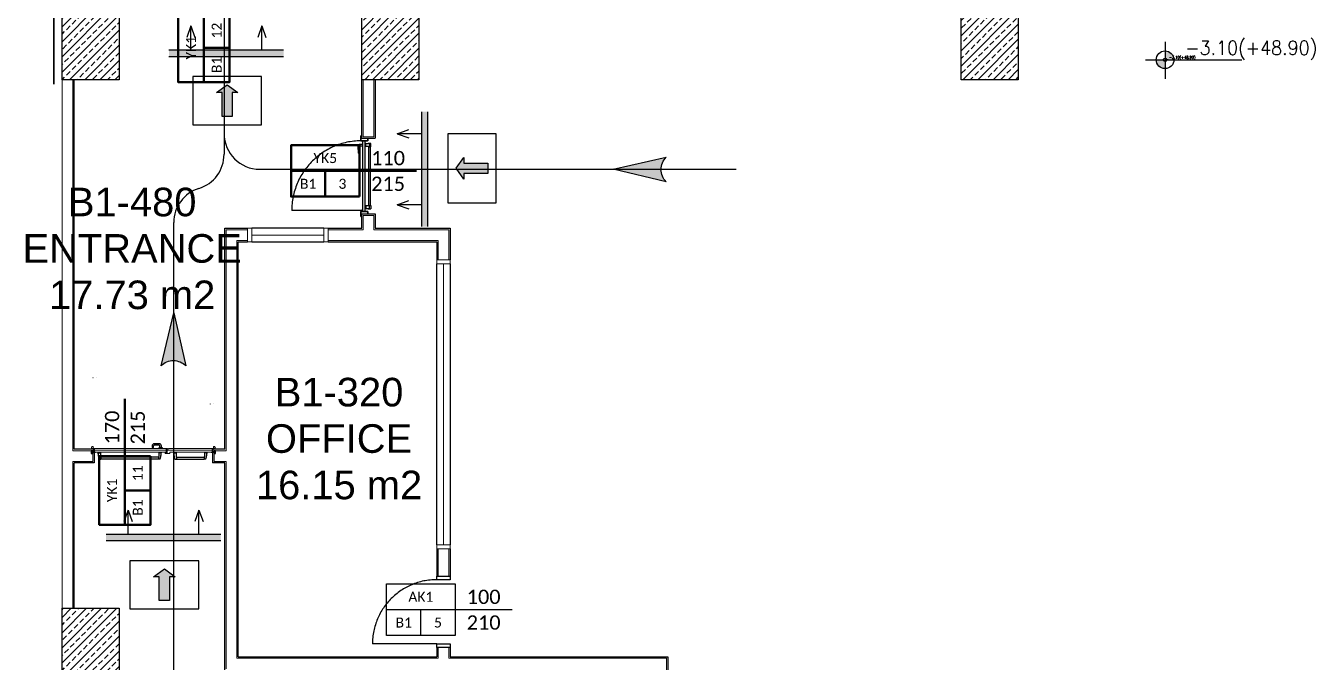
# Model space of a CAD drawing. Header units: metres. Extents: x -20317 to 2216, y -10281 to 3094.
# Drawn here: x -9789 to -7982, y -1661 to -770 of the extents above; entities that cross this region are included whole.
import ezdxf
from ezdxf.enums import TextEntityAlignment as Align

# ---------------------------------------------------------------- set-up
doc = ezdxf.new("R2010")
doc.units = ezdxf.units.M
doc.header["$MEASUREMENT"] = 0
for name, pattern in [('DOT', [6.35, 0, -6.35]), ('HIDDEN', [9.525, 6.35, -3.175]), ('HIDDEN2', [0.1875, 0.125, -0.0625])]:
    doc.linetypes.add(name, pattern=pattern)
doc.layers.get('0').update_dxf_attribs({"color": 30, "lineweight": 0})
for name, color, linetype in [('6', 242, 'Continuous'), ('AG-DOOR', 2, 'Continuous'), ('AG-DOOR-NOTATION-WOODDEN', 60, 'Continuous'), ('AG-DOOR-OPENING', 9, 'HIDDEN'), ('AG-ELEV-02', 152, 'Continuous'), ('AG-HATCH', 9, 'Continuous'), ('AG-PLASTER', 73, 'Continuous'), ('V-0_Hatch_Concrete', 252, 'Continuous'), ('V-0_Notation_Level_200', 2, 'Continuous'), ('V-0_Notation_Level_200 @ 1', 2, 'Continuous'), ('V-0_Notation_Level_200 @ 10', 2, 'Continuous'), ('V-0_Notation_Level_200 @ 50', 2, 'Continuous'), ('V-2_Column', 160, 'Continuous')]:
    doc.layers.add(name, color=color, linetype=linetype)
for name, color, linetype, lineweight in [('Ag-110', 3, 'Continuous', 30), ('AG-DOOR-NOTATION-FIRE', 1, 'Continuous', 40), ('AG-Door_Aluminum', 60, 'Continuous', 13), ('AG-Glazing', 12, 'Continuous', 15), ('AG-Insulation_Heat_Rockwool', 95, 'BATTING', 13), ('AG-Metal_Profile', 122, 'Continuous', 18), ('AG-Wall', 4, 'Continuous', 20), ('AI-040 @ 250', 2, 'Continuous', 20)]:
    doc.layers.add(name, color=color, linetype=linetype, lineweight=lineweight)
doc.styles.add('$0$ARIAL', font='arial.ttf', dxfattribs={"width": 0.9})
doc.styles.add('CALIBRI LIGHT', font='calibril.ttf')
doc.styles.add('KOT', font='simplex.shx', dxfattribs={"width": 0.9})
doc.linetypes.add('BATTING', pattern='A,0.00254,-2.54,[134,ltypeshp.shx,S=2.54,R=0,X=-2.54,Y=0],-5.08,[134,ltypeshp.shx,S=2.54,R=180,X=2.54,Y=0],-2.54', length=10.16254)
pattern_1 = [(45, (-19036.79, -4512.143), (-10.606602, 10.606602), []), (45, (-19026.183, -4512.143), (-10.606602, 10.606602), [7.5, -3.75])]

# ---------------------------------------------------------------- blocks, each defined once
blk = doc.blocks.new('*U16')
at = {"style": '$0$ARIAL'}
for tag, p in [('NO', (1.676, 0.8)), ('MAHAL', (1.676, -1.8)), ('ALAN', (1.676, -4.4))]:
    blk.add_attdef(tag, text='', height=1.6, dxfattribs=at).set_placement(p, align=Align.MIDDLE_CENTER)
blk = doc.blocks.new('$0$KAPIYON')
at = {"layer": '6'}
blk.add_hatch(color=2, dxfattribs=at).paths.add_polyline_path([(1584376.1, 117133.6), (1584364.2, 117133.6), (1584364.2, 117115.1), (1584364.2, 117105.6), (1584357.6, 117105.6), (1584370.2, 117096.6), (1584382.7, 117105.6), (1584376.1, 117105.6), (1584376.1, 117115.1)])
at = {"layer": '6', "color": 4}
blk.add_lwpolyline([(1584330, 117143.2), (1584410.3, 117143.2), (1584410.3, 117087), (1584330, 117087), (1584330, 117143.2)], dxfattribs=at)
at = {"layer": '6', "color": 2}
blk.add_lwpolyline([(1584376.1, 117133.6), (1584364.2, 117133.6), (1584364.2, 117115.1), (1584364.2, 117105.6), (1584357.6, 117105.6), (1584370.2, 117096.6), (1584382.7, 117105.6), (1584376.1, 117105.6), (1584376.1, 117115.1)], close=True, dxfattribs=at)
blk = doc.blocks.new('$0$A$C07630900')
at = {"layer": '6', "xscale": 0.5, "yscale": 0.5, "zscale": 0.5, "rotation": 270}
blk.add_blockref('$0$KAPIYON', (-58543.51, 792191.76), dxfattribs=at)
blk = doc.blocks.new('$0$A$C2DA34C5B')
at = {"xscale": 24, "yscale": 24, "zscale": 24}
blk.add_blockref('$0$A$C07630900', (315, -160), dxfattribs=at)
blk = doc.blocks.new('$0$I')
at = {"layer": '6', "linetype": 'Continuous'}
blk.add_hatch(color=4, dxfattribs=at).paths.add_polyline_path([(208591, 128493), (208591, 128667), (205379, 128667), (205379, 128493)])
at = {"layer": '6', "color": 4}
for p, q in [((208591, 128667), (205379, 128667)), ((205379, 128493), (208591, 128493))]:
    blk.add_line(p, q, dxfattribs=at)
at = {"layer": '6'}
for p, q in [((205991, 128493), (205991, 127812)), ((207979, 128493), (207979, 127812)), ((205991, 127812), (205877, 128131)), ((205991, 127812), (206104, 128131)), ((207979, 127812), (207866, 128131)), ((207979, 127812), (208093, 128131))]:
    blk.add_line(p, q, dxfattribs=at)
blk = doc.blocks.new('$0$A$C797D3CE4')
at = {"layer": '6', "xscale": -0.4999999999999911, "yscale": 0.4999999999999911, "zscale": 0.4999999999999911, "rotation": 180}
blk.add_blockref('$0$I', (-103492, 64334), dxfattribs=at)
at = {"layer": '6', "ltscale": 250, "rotation": 270}
blk.add_blockref('$0$A$C2DA34C5B', (-12, 33), dxfattribs=at)
blk = doc.blocks.new('$0$ok')
at = {"layer": '6'}
h = blk.add_hatch(color=256, dxfattribs=at)
edge = h.paths.add_edge_path()
edge.add_ellipse((1571515.97, 116941.68), major_axis=(-7.14, 7.19), ratio=1, start_angle=359.45276, end_angle=450.68953)
edge.add_line((1571508.87, 116934.46), (1571477.92, 116941.82))
edge.add_line((1571477.92, 116941.82), (1571508.9, 116948.94))
for p, q in [((1571477.92, 116941.82), (1571508.9, 116948.94)), ((1571508.87, 116934.46), (1571477.92, 116941.82))]:
    blk.add_line(p, q, dxfattribs=at)
at = {"layer": '6', "extrusion": (0, 0, -1)}
blk.add_ellipse((1571515.97, 116941.68), major_axis=(-7.14, 7.19), ratio=1, start_param=4.700354, end_param=6.292737, dxfattribs=at)
blk = doc.blocks.new('$0$A$C742A37F2')
at = {"layer": '6'}
for p, q in [((-0.679, -1.24), (-0.679, -4.667)), ((-0.179, -4.877), (6.496, -4.877)), ((-1.385, -12.126), (-1.385, -5.623))]:
    blk.add_line(p, q, dxfattribs=at)
for centre, start, end in [((-0.179, -4.377), 180, 270), ((-1.179, -4.667), 287.1111, 0), ((-0.885, -5.623), 107.1111, 180)]:
    blk.add_arc(centre, 0.5, start, end, dxfattribs=at)
at = {"layer": '6', "xscale": -0.000999999999985448, "yscale": 0.000999999999985448, "zscale": 0.000999999999985448}
for p in [(-0.648, -3.298), (-1.528, -10.076)]:
    blk.add_blockref('$0$A$C797D3CE4', p, dxfattribs=at)
at = {"layer": '6', "xscale": -0.000999999999985448, "yscale": 0.000999999999985448, "zscale": 0.000999999999985448, "rotation": 90}
blk.add_blockref('$0$A$C797D3CE4', (2.176, -4.875), dxfattribs=at)
at = {"layer": '6', "extrusion": (0, 0, -1), "xscale": -0.02399999999994179, "yscale": 0.02399999999994179, "zscale": -0.02399999999994179}
blk.add_blockref('$0$ok', (37710.697, -2811.481), dxfattribs=at)
at = {"layer": '6', "extrusion": (0, 0, -1), "xscale": -0.02399999999994179, "yscale": 0.02399999999994179, "zscale": -0.02399999999994179, "rotation": 90}
blk.add_blockref('$0$ok', (2807.989, 37708.585), dxfattribs=at)
blk = doc.blocks.new('$0$150714_ARSA$0$KOLON 80X120')
at = {"layer": 'V-0_Hatch_Concrete'}
h = blk.add_hatch(dxfattribs=at)
h.set_pattern_fill('ANSI33', color=256, scale=60)
h.set_pattern_definition(pattern_1)
h.paths.add_polyline_path([(0, 100), (80, 100), (80, 0), (0, 0)])
blk.add_lwpolyline([(0, 100), (80, 100), (80, 0), (0, 0), (0, 100)])
blk = doc.blocks.new('150714_ARSA$0$KOLON 80X120')
at = {"layer": 'V-0_Hatch_Concrete'}
h = blk.add_hatch(dxfattribs=at)
h.set_pattern_fill('ANSI33', color=256, scale=60)
h.set_pattern_definition(pattern_1)
h.paths.add_polyline_path([(0, 100), (80, 100), (80, 0), (0, 0)])
blk.add_lwpolyline([(0, 100), (80, 100), (80, 0), (0, 0), (0, 100)])
blk = doc.blocks.new('*U118')
blk.add_lwpolyline([(1000, -450), (2200, -450), (2200, 450), (1000, 450)], close=True)
for points in [[(2200, 0), (0, 0)], [(1600, -450), (1600, 0)]]:
    blk.add_lwpolyline(points)
at = {"style": 'CALIBRI LIGHT'}
for tag, height, p in [('GENİŞLİK', 250, (500, 225)), ('KAPIKODU', 175, (1600, 225)), ('YÜKSEKLİK', 250, (500, -225)), ('KATTAKI.SAYISI', 175, (1300, -225)), ('BULUNDUGU.KAT', 175, (1900, -225))]:
    blk.add_attdef(tag, text='', height=height, dxfattribs=at).set_placement(p, align=Align.MIDDLE_CENTER)
blk = doc.blocks.new('*U35')
h = blk.add_hatch(color=256)
h.paths.add_polyline_path([(0, 0), (248, 0, 0.414214), (0, 248)])
h.paths.add_polyline_path([(0, -248), (0, 0), (-248, 0, 0.414214)])
for p, q in [((0, 503), (0, -536)), ((-547, 0), (2149, 0))]:
    blk.add_line(p, q)
blk.add_circle((0, 0), 248)
at = {"style": 'KOT', "width": 0.9}
blk.add_attdef('BITMIS-KOT', text='', height=400, dxfattribs=at).set_placement((319, 15), align=Align.BOTTOM_LEFT)
blk.add_attdef('KABA-KOT', text='', height=400, dxfattribs=at).set_placement((314, -177), align=Align.TOP_LEFT)
blk = doc.blocks.new('*U242')
at = {"layer": 'V-0_Notation_Level_200 @ 1', "xscale": 0.001, "yscale": 0.001, "zscale": 0.001}
blk.add_blockref('*U35', (-8192.8, -818), dxfattribs=at).add_auto_attribs({'BITMIS-KOT': ' -3.10(+48.90)'})
at = {"layer": 'V-0_Notation_Level_200 @ 10', "xscale": 0.01, "yscale": 0.01, "zscale": 0.01}
blk.add_blockref('*U35', (-8192.8, -818), dxfattribs=at).add_auto_attribs({'BITMIS-KOT': ' -3.10(+48.90)'})
at = {"layer": 'V-0_Notation_Level_200 @ 50', "xscale": 0.05, "yscale": 0.05, "zscale": 0.05}
blk.add_blockref('*U35', (-8192.8, -818), dxfattribs=at).add_auto_attribs({'BITMIS-KOT': ' -3.10(+48.90)'})
blk = doc.blocks.new('conta')
at = {"layer": 'AG-Door_Aluminum', "ltscale": 10}
for p, q in [((-2649.9, 5345.5), (-2649.8, 5345.6)), ((-2649.9, 5344.5), (-2649.8, 5344.3)), ((-2649.8, 5344.3), (-2649.7, 5344.3)), ((-2649.7, 5345.4), (-2649.3, 5345.4)), ((-2649.2, 5345.4), (-2649.1, 5345.5)), ((-2649, 5344), (-2648.8, 5343.8)), ((-2648.9, 5344.1), (-2648.7, 5343.9)), ((-2648.8, 5345.1), (-2648.6, 5345.3)), ((-2648.8, 5344.9), (-2648.6, 5345.2)), ((-2648.7, 5343.8), (-2648.7, 5343.8)), ((-2648.6, 5345.3), (-2648.6, 5345.3))]:
    blk.add_line(p, q, dxfattribs=at)
for centre, radius, start, end in [((-2649.8, 5345.5), 0.05, 140.6345, 188.9372), ((-2653, 5345), 3.19, 350.4674, 8.9372), ((-2649.9, 5344.5), 0.02, 170.4674, 213.7451), ((-2649.7, 5345.6), 0.0696, 22.2428, 159.258), ((-2650.9, 5345), 1.24, 340.3382, 16.7772), ((-2649.7, 5344.6), 0.03, 160.3382, 273.2666), ((-2649.7, 5345.4), 0.03, 90, 196.7772), ((-2649.6, 5341.5), 3.01, 80.4362, 93.2666), ((-2649.3, 5345.5), 0.05, 270, 303.0062), ((-2649.2, 5344.1), 0.231, 353.9571, 81.9004), ((-2649.1, 5345.5), 0.03, 4.7972, 123.0062), ((-2649.1, 5344.5), 0.03, 260.4362, 338.7066), ((-2651.2, 5344.8), 2.33, 7.5897, 18.7951), ((-2649, 5345.6), 0.05, 18.7951, 42.1429), ((-2650.2, 5345), 1.27, 338.7066, 23.0418), ((-2648.9, 5344.1), 0.1, 173.9571, 217.2653), ((-2648.8, 5345.1), 0.05, 187.5897, 322.7347), ((-2658.2, 5345.2), 9.36, 353.6857, 357.8537), ((-2648.8, 5344.2), 0.1, 173.6857, 217.2653), ((-2648.8, 5344.8), 0.05, 142.7347, 180.2669), ((-2648.7, 5343.8), 0.05, 217.2653, 307.2653), ((-2648.7, 5343.8), 0.05, 307.2653, 37.2653), ((-2648.6, 5345.3), 0.05, 52.7347, 142.7347), ((-2648.6, 5345.3), 0.05, 322.7347, 52.7347)]:
    blk.add_arc(centre, radius, start, end, dxfattribs=at)
for points, knots in [([(-2649, 5345.6), (-2649, 5345.6), (-2649.1, 5345.7), (-2649.2, 5345.4), (-2649.3, 5345.7), (-2649.4, 5345.5), (-2649.5, 5345.7), (-2649.6, 5345.5), (-2649.7, 5345.6), (-2649.7, 5345.6)], [0.0086373, 0.0086373, 0.0086373, 0.0086373, 0.1097304, 0.3133405, 0.4430081, 0.5658764, 0.7165186, 0.8527974, 0.9648495, 0.9648495, 0.9648495, 0.9648495]), ([(-2649.7, 5344.3), (-2649.7, 5344.3), (-2649.7, 5344.5), (-2649.6, 5344.3), (-2649.3, 5344.4), (-2649.2, 5344.4), (-2649.2, 5344.4)], [0, 0, 0, 0, 0.1008757, 0.3841126, 0.5436166, 0.6906785, 0.6906785, 0.6906785, 0.6906785])]:
    blk.add_open_spline(points, degree=3, knots=knots, dxfattribs=at)
blk = doc.blocks.new('YANGIN KAC KAPI')
at = {"layer": 'AG-HATCH', "lineweight": 5, "ltscale": 2}
h = blk.add_hatch(color=256, dxfattribs=at)
h.dxf.hatch_style = 1
h.paths.add_polyline_path([(-1.643, -0.023), (-1.645, -0.023), (-1.645, -0.009), (-1.643, -0.009)])
h = blk.add_hatch(color=256, dxfattribs=at)
h.dxf.hatch_style = 1
h.paths.add_polyline_path([(0.023, -0.023), (0.025, -0.023), (0.025, -0.009), (0.023, -0.009)])
at = {"layer": 'AG-DOOR', "color": 4, "lineweight": -2, "ltscale": 10}
for p, q in [((-0.828, 0.047), (-0.828, 0.027)), ((-0.828, 0.027), (-0.808, 0.027)), ((-0.808, 0.027), (-0.808, 0.047)), ((-0.728, 0.077), (-0.798, 0.077)), ((-0.728, 0.057), (-0.798, 0.057)), ((-0.733, 0.019), (-0.733, 0.011)), ((-0.686, 0.021), (-0.731, 0.021)), ((-0.718, 0.021), (-0.718, 0.047)), ((-0.698, 0.021), (-0.698, 0.047)), ((-0.683, 0.011), (-0.683, 0.019))]:
    blk.add_line(p, q, dxfattribs=at)
at = {"layer": 'AG-DOOR', "color": 9, "linetype": 'HIDDEN', "ltscale": 100}
for p, q in [((-1.587, -0.046), (-1.587, -0.039)), ((-1.587, -0.046), (-1.587, -0.039)), ((-1.587, -0.046), (-1.587, -0.039)), ((-1.585, -0.049), (-1.555, -0.049)), ((-1.568, -0.139), (-1.547, -0.139)), ((-1.552, -0.039), (-1.552, -0.046)), ((-1.552, -0.046), (-1.552, -0.101)), ((-1.547, -0.104), (-1.55, -0.104)), ((-1.547, -0.104), (-1.547, -0.139)), ((-0.738, -0.111), (-1.547, -0.111)), ((-0.738, -0.139), (-1.547, -0.139)), ((-0.738, -0.104), (-0.738, -0.139)), ((-0.738, -0.104), (-0.735, -0.104)), ((-0.717, -0.139), (-0.738, -0.139)), ((-0.733, -0.046), (-0.733, -0.039)), ((-0.733, -0.046), (-0.733, -0.039)), ((-0.733, -0.046), (-0.733, -0.039)), ((-0.733, -0.046), (-0.733, -0.101)), ((-0.7, -0.049), (-0.731, -0.049)), ((-0.698, -0.039), (-0.698, -0.046)), ((-0.527, -0.039), (-0.527, -0.046)), ((-0.525, -0.049), (-0.495, -0.049)), ((-0.508, -0.139), (-0.487, -0.139)), ((-0.492, -0.046), (-0.492, -0.039)), ((-0.492, -0.046), (-0.492, -0.039)), ((-0.492, -0.046), (-0.492, -0.039)), ((-0.492, -0.046), (-0.492, -0.101)), ((-0.487, -0.104), (-0.49, -0.104)), ((-0.487, -0.104), (-0.487, -0.139)), ((-0.487, -0.111), (-0.098, -0.111)), ((-0.487, -0.139), (-0.098, -0.139)), ((-0.098, -0.104), (-0.098, -0.139)), ((-0.098, -0.104), (-0.095, -0.104)), ((-0.077, -0.139), (-0.098, -0.139)), ((-0.093, -0.039), (-0.093, -0.046)), ((-0.093, -0.046), (-0.093, -0.101)), ((-0.06, -0.049), (-0.09, -0.049)), ((-0.058, -0.046), (-0.058, -0.039)), ((-0.058, -0.046), (-0.058, -0.039)), ((-0.058, -0.046), (-0.058, -0.039))]:
    blk.add_line(p, q, dxfattribs=at)
at = {"layer": 'AG-DOOR', "color": 9, "ltscale": 10}
for p, q in [((-0.627, -0.001), (-0.63, -0.001)), ((-0.63, -0.02), (-0.627, -0.02)), ((-0.627, -0.016), (-0.627, -0.001)), ((-0.627, -0.004), (-0.617, -0.004)), ((-0.627, -0.006), (-0.617, -0.006)), ((-0.617, -0.01), (-0.627, -0.016)), ((-0.627, -0.02), (-0.627, -0.016))]:
    blk.add_line(p, q, dxfattribs=at)
at = {"layer": 'AG-DOOR', "color": 4, "lineweight": -2, "ltscale": 10}
for centre, radius, start, end in [((-0.798, 0.047), 0.03, 90, 180), ((-0.798, 0.047), 0.01, 90, 180), ((-0.731, 0.019), 0.0025, 90, 180), ((-0.728, 0.047), 0.03, 0, 90), ((-0.728, 0.047), 0.01, 0, 90), ((-0.686, 0.019), 0.0025, 0, 90)]:
    blk.add_arc(centre, radius, start, end, dxfattribs=at)
at = {"layer": 'AG-DOOR', "color": 9, "linetype": 'HIDDEN', "ltscale": 100}
for centre, radius, start, end in [((-1.212, -0.023), 0.376, 183.5277, 197.6198), ((-1.585, -0.046), 0.0025, 180, 270), ((-1.568, -0.136), 0.0025, 197.6198, 270), ((-1.555, -0.046), 0.0025, 270, 0), ((-1.55, -0.101), 0.0025, 180, 270), ((-0.735, -0.101), 0.0025, 270, 0), ((-0.731, -0.046), 0.0025, 180, 270), ((-0.731, -0.046), 0.0025, 180, 270), ((-0.731, -0.046), 0.0025, 180, 270), ((-0.717, -0.136), 0.0025, 270, 342.3802), ((-1.074, -0.023), 0.376, 342.3802, 356.4723), ((-0.7, -0.046), 0.0025, 270, 0), ((-0.151, -0.023), 0.376, 183.5277, 197.6198), ((-0.525, -0.046), 0.0025, 180, 270), ((-0.508, -0.136), 0.0025, 197.6198, 270), ((-0.495, -0.046), 0.0025, 270, 0), ((-0.495, -0.046), 0.0025, 270, 0), ((-0.495, -0.046), 0.0025, 270, 0), ((-0.49, -0.101), 0.0025, 180, 270), ((-0.095, -0.101), 0.0025, 270, 0), ((-0.09, -0.046), 0.0025, 180, 270), ((-0.077, -0.136), 0.0025, 270, 342.3802), ((-0.433, -0.023), 0.376, 342.3802, 356.4723), ((-0.06, -0.046), 0.0025, 270, 0)]:
    blk.add_arc(centre, radius, start, end, dxfattribs=at)
at = {"layer": 'AG-DOOR-OPENING', "color": 9, "linetype": 'DOT'}
for points in [[(-1.657, 0.011), (-1.657, 1.007, -0.414214), (-1.656, 1.008), (-1.608, 1.008, -0.414214), (-1.607, 1.007), (-1.607, 0.011)], [(0.037, 0.011), (0.037, 0.635, 0.414214), (0.036, 0.636), (-0.012, 0.636, 0.414214), (-0.013, 0.635), (-0.013, 0.011)]]:
    blk.add_lwpolyline(points, format="xyb", dxfattribs=at)
for centre, radius, start, end in [((-1.651, -0.034), 1.041, 2.4474, 90.355), ((0.027, -0.002), 0.638, 89.1449, 178.8679)]:
    blk.add_arc(centre, radius, start, end, dxfattribs=at)
at = {"layer": 'AG-Door_Aluminum', "color": 9, "ltscale": 10}
for p, q in [((-1.675, 0.025), (-1.679, 0.024)), ((-1.671, 0.014), (-1.67, 0.011)), ((-1.67, 0.011), (-1.668, 0.011)), ((-1.668, 0.011), (-1.669, 0.016)), ((-1.668, 0.01), (-1.668, 0.017)), ((-1.665, 0.01), (-1.665, 0.016)), ((-1.655, 0.019), (-1.66, 0.015)), ((-1.642, 0.008), (-1.657, 0.008)), ((-1.642, 0.005), (-1.643, 0.005)), ((-1.64, -0.009), (-1.64, 0.003)), ((0.02, -0.009), (0.02, 0.003)), ((0.022, 0.008), (0.037, 0.008)), ((0.022, 0.005), (0.023, 0.005)), ((0.035, 0.019), (0.04, 0.015)), ((0.045, 0.01), (0.045, 0.016)), ((0.048, 0.01), (0.048, 0.017)), ((0.048, 0.011), (0.049, 0.016)), ((0.05, 0.011), (0.048, 0.011)), ((0.051, 0.014), (0.05, 0.011)), ((0.055, 0.025), (0.059, 0.024)), ((-1.64, -0.017), (-1.64, -0.009)), ((-1.637, -0.017), (-1.64, -0.017)), ((0.017, -0.017), (0.02, -0.017)), ((0.02, -0.017), (0.02, -0.009))]:
    blk.add_line(p, q, dxfattribs=at)
at = {"layer": 'AG-Door_Aluminum', "ltscale": 0.3}
for p, q in [((-1.657, 0.009), (-1.657, 0.01)), ((-1.656, 0.011), (-0.611, 0.011)), ((-1.656, 0.01), (-0.611, 0.01)), ((-1.656, 0.01), (-1.656, 0.009)), ((-1.656, 0.009), (-1.637, 0.009)), ((-1.656, 0.008), (-1.639, 0.008)), ((-1.655, 0.009), (-1.655, 0.01)), ((-1.639, 0.009), (-1.639, 0.008)), ((-1.637, -0.009), (-1.637, 0.009)), ((-1.636, -0.009), (-1.636, 0.009)), ((-0.631, -0.009), (-0.631, 0.009)), ((-0.63, -0.009), (-0.63, 0.009)), ((-0.611, 0.009), (-0.63, 0.009)), ((-0.628, 0.009), (-0.628, 0.008)), ((-0.611, 0.008), (-0.628, 0.008)), ((-0.619, 0.006), (-0.619, -0.001)), ((-0.618, 0.007), (-0.598, 0.007)), ((-0.617, 0.006), (-0.598, 0.006)), ((-0.612, 0.009), (-0.612, 0.01)), ((-0.611, 0.01), (-0.611, 0.009)), ((-0.61, 0.009), (-0.61, 0.01)), ((-0.598, 0.007), (-0.595, 0.011)), ((-0.598, 0.006), (-0.594, 0.01)), ((0.036, 0.011), (-0.595, 0.011)), ((0.036, 0.01), (-0.594, 0.01)), ((0.016, -0.009), (0.016, 0.009)), ((0.017, -0.009), (0.017, 0.009)), ((0.036, 0.009), (0.017, 0.009)), ((0.019, 0.009), (0.019, 0.008)), ((0.036, 0.008), (0.019, 0.008)), ((0.035, 0.009), (0.035, 0.01)), ((0.036, 0.01), (0.036, 0.009)), ((0.037, 0.009), (0.037, 0.01)), ((-1.637, -0.038), (-1.637, -0.009)), ((-1.636, -0.038), (-1.636, -0.009)), ((-0.631, -0.038), (-1.636, -0.038)), ((-1.636, -0.039), (-0.631, -0.039)), ((-0.647, -0.058), (-0.647, -0.042)), ((-0.646, -0.041), (-0.634, -0.041)), ((-0.646, -0.057), (-0.646, -0.043)), ((-0.578, -0.059), (-0.646, -0.059)), ((-0.645, -0.042), (-0.634, -0.042)), ((-0.579, -0.058), (-0.645, -0.058)), ((-0.634, -0.043), (-0.635, -0.049)), ((-0.634, -0.05), (-0.619, -0.05)), ((-0.631, -0.038), (-0.631, -0.009)), ((-0.63, -0.038), (-0.63, -0.009)), ((-0.618, -0.049), (-0.618, -0.042)), ((-0.578, -0.039), (-0.578, -0.057)), ((-0.577, -0.038), (0.016, -0.038)), ((-0.577, -0.039), (-0.577, -0.058)), ((0.016, -0.039), (-0.577, -0.039)), ((0.016, -0.038), (0.016, -0.009)), ((0.017, -0.038), (0.017, -0.009))]:
    blk.add_line(p, q, dxfattribs=at)
at = {"layer": 'AG-Door_Aluminum', "color": 4, "ltscale": 0.3}
for p, q in [((-1.645, 0.004), (-1.645, -0.006)), ((0.025, 0.004), (0.025, -0.006)), ((-1.645, -0.038), (-1.657, -0.038)), ((-1.647, -0.009), (-1.647, -0.008)), ((-1.647, -0.023), (-1.647, -0.009)), ((-1.645, -0.025), (-1.645, -0.038)), ((0.025, -0.025), (0.025, -0.038)), ((0.025, -0.038), (0.037, -0.038)), ((0.027, -0.009), (0.027, -0.008)), ((0.027, -0.023), (0.027, -0.009))]:
    blk.add_line(p, q, dxfattribs=at)
for points in [[(-1.674, 0.007), (-1.674, 0), (-1.676, 0), (-1.676, 0.007, -0.414214), (-1.673, 0.01), (-1.662, 0.01, -0.414214), (-1.66, 0.008, 0.414214), (-1.659, 0.007), (-1.646, 0.007)], [(-1.646, 0.005), (-1.659, 0.005, -0.414214), (-1.662, 0.008, 0.414214), (-1.662, 0.008), (-1.673, 0.008, 0.414214), (-1.674, 0.007)], [(-1.643, 0.004), (-1.643, -0.006, -0.414214), (-1.645, -0.008, 0.414214), (-1.645, -0.009), (-1.645, -0.023, 0.414214), (-1.645, -0.023, -0.414214), (-1.643, -0.025), (-1.643, -0.038, -0.414214), (-1.645, -0.04), (-1.657, -0.04, 1), (-1.657, -0.043), (-1.622, -0.043)], [(0.023, 0.004), (0.023, -0.006, 0.414214), (0.025, -0.008, -0.414214), (0.025, -0.009), (0.025, -0.023, -0.414214), (0.025, -0.023, 0.414214), (0.023, -0.025), (0.023, -0.038, 0.414214), (0.025, -0.04), (0.037, -0.04, -1), (0.037, -0.043), (0.002, -0.043)], [(0.054, 0.007), (0.054, 0), (0.056, 0), (0.056, 0.007, 0.414214), (0.053, 0.01), (0.042, 0.01, 0.414214), (0.04, 0.008, -0.414214), (0.039, 0.007), (0.026, 0.007)], [(0.026, 0.005), (0.039, 0.005, 0.414214), (0.042, 0.008, -0.414214), (0.042, 0.008), (0.053, 0.008, -0.414214), (0.054, 0.007)], [(-1.631, -0.043), (-1.631, -0.041), (-1.622, -0.041, -1), (-1.622, -0.045), (-1.657, -0.045)], [(0.011, -0.043), (0.011, -0.041), (0.002, -0.041, 1), (0.002, -0.045), (0.037, -0.045)]]:
    blk.add_lwpolyline(points, format="xyb", dxfattribs=at)
at = {"layer": 'AG-Door_Aluminum', "ltscale": 0.3}
for points in [[(-0.618, 0.005), (-0.618, 0, 0.414214), (-0.617, -0.001), (-0.617, -0.001, -0.414214), (-0.616, -0.002), (-0.616, -0.04, -0.414214), (-0.617, -0.041), (-0.617, -0.041)], [(-0.618, -0.002), (-0.617, -0.002, -0.414214), (-0.617, -0.002), (-0.617, -0.04, -0.414214), (-0.617, -0.04), (-0.618, -0.04, 0.414214), (-0.619, -0.041), (-0.619, -0.049, -0.414214), (-0.619, -0.049), (-0.633, -0.049, -0.469603), (-0.634, -0.048), (-0.633, -0.042)]]:
    blk.add_lwpolyline(points, format="xyb", dxfattribs=at)
at = {"layer": 'AG-Door_Aluminum', "color": 9, "ltscale": 10}
for centre in [(-1.663, 0.029), (0.043, 0.029)]:
    blk.add_circle(centre, 0.0126, dxfattribs=at)
for centre, radius, start, end in [((-1.663, 0.029), 0.0163, 196.3458, 241.2012), ((-1.672, 0.016), 0.00297, 12.1292, 36.6827), ((-1.657, 0.012), 0.007, 144.8285, 196.6008), ((-1.657, 0.012), 0.004, 133.501, 269.7288), ((-1.642, 0.003), 0.005, 0, 89.9977), ((-1.642, 0.003), 0.002, 0, 90), ((0.022, 0.003), 0.005, 90.0023, 180), ((0.022, 0.003), 0.002, 90, 180), ((0.037, 0.012), 0.004, 270.2712, 46.499), ((0.037, 0.012), 0.007, 343.3992, 35.1715), ((0.052, 0.016), 0.00297, 143.3173, 167.8708), ((0.043, 0.029), 0.0163, 298.7988, 343.6542)]:
    blk.add_arc(centre, radius, start, end, dxfattribs=at)
at = {"layer": 'AG-Door_Aluminum', "ltscale": 0.3}
for centre, radius, start, end in [((-1.656, 0.01), 0.001, 90, 180), ((-1.656, 0.009), 0.001, 180, 270), ((-1.637, 0.009), 0.001, 0, 90), ((-0.63, 0.009), 0.001, 90, 180), ((-0.618, 0.006), 0.001, 90, 180), ((-0.617, 0.005), 0.0005, 90, 180), ((-0.611, 0.01), 0.001, 0, 90), ((-0.611, 0.009), 0.001, 270, 0), ((0.017, 0.009), 0.001, 90, 180), ((0.036, 0.01), 0.001, 0, 90), ((0.036, 0.009), 0.001, 270, 0), ((-1.636, -0.038), 0.001, 180, 270), ((-0.646, -0.042), 0.001, 90, 180), ((-0.646, -0.058), 0.001, 180, 270), ((-0.645, -0.043), 0.0005, 90, 180), ((-0.645, -0.057), 0.0005, 180, 270), ((-0.634, -0.049), 0.001, 168.932, 270), ((-0.634, -0.042), 0.001, 349.3803, 90), ((-0.634, -0.043), 0.0005, 348.932, 90), ((-0.631, -0.038), 0.001, 270, 0), ((-0.618, -0.001), 0.001, 180, 270), ((-0.619, -0.049), 0.001, 270, 0), ((-0.617, -0.042), 0.0005, 90, 180), ((-0.579, -0.057), 0.0005, 270, 0), ((-0.577, -0.039), 0.001, 90.0003, 180), ((-0.578, -0.058), 0.001, 270, 0), ((-0.577, -0.039), 0.0005, 90, 180), ((0.016, -0.038), 0.001, 270, 0)]:
    blk.add_arc(centre, radius, start, end, dxfattribs=at)
at = {"layer": 'AG-Door_Aluminum', "color": 4, "ltscale": 0.3}
for centre, radius, start, end in [((-1.646, 0.004), 0.0026, 0, 90), ((-1.646, 0.004), 0.0008, 0, 90), ((0.026, 0.004), 0.0026, 90, 180), ((0.026, 0.004), 0.0008, 90, 180), ((-1.657, -0.042), 0.0033, 90, 270), ((-1.645, -0.008), 0.002, 90, 180), ((-1.645, -0.023), 0.002, 180, 270), ((-1.645, -0.006), 0.0005, 270, 0), ((-1.645, -0.025), 0.0005, 0, 90), ((-1.645, -0.038), 0.0005, 270, 0), ((0.025, -0.008), 0.002, 0, 90), ((0.025, -0.006), 0.0005, 180, 270), ((0.025, -0.023), 0.002, 270, 0), ((0.025, -0.025), 0.0005, 90, 180), ((0.025, -0.038), 0.0005, 180, 270), ((0.037, -0.042), 0.0033, 270, 90)]:
    blk.add_arc(centre, radius, start, end, dxfattribs=at)
at = {"layer": 'AG-HATCH', "color": 9, "linetype": 'Continuous'}
for p, q in [((-1.657, -0.043), (-1.657, -0.042)), ((-1.651, -0.042), (-1.65, -0.04)), ((-1.651, -0.043), (-1.638, -0.043)), ((-1.65, -0.041), (-1.65, -0.041)), ((-1.65, -0.042), (-1.648, -0.042)), ((-1.648, -0.041), (-1.647, -0.04)), ((-1.647, -0.041), (-1.647, -0.041)), ((-1.647, -0.042), (-1.645, -0.042)), ((-1.643, -0.04), (-1.643, -0.035)), ((-1.642, -0.035), (-1.641, -0.04)), ((0.031, -0.043), (0.018, -0.043)), ((0.022, -0.035), (0.021, -0.04)), ((0.023, -0.04), (0.023, -0.035)), ((0.027, -0.042), (0.025, -0.042)), ((0.028, -0.041), (0.027, -0.04)), ((0.027, -0.041), (0.027, -0.041)), ((0.03, -0.042), (0.028, -0.042)), ((0.031, -0.042), (0.03, -0.04)), ((0.03, -0.041), (0.03, -0.041)), ((0.032, -0.043), (0.032, -0.042))]:
    blk.add_line(p, q, dxfattribs=at)
at = {"layer": 'AG-HATCH', "ltscale": 2.5}
for points in [[(-1.68, -0.06), (-1.66, -0.06), (-1.66, -0.02), (-1.68, -0.02), (-1.68, -0.06)], [(0.04, -0.06), (0.06, -0.06), (0.06, -0.02), (0.04, -0.02), (0.04, -0.06)]]:
    blk.add_lwpolyline(points, dxfattribs=at)
at = {"layer": 'AG-HATCH', "lineweight": 5, "ltscale": 2}
for points in [[(-1.645, -0.023), (-1.643, -0.023), (-1.643, -0.009), (-1.645, -0.009), (-1.645, -0.023)], [(0.025, -0.023), (0.023, -0.023), (0.023, -0.009), (0.025, -0.009), (0.025, -0.023)]]:
    blk.add_lwpolyline(points, dxfattribs=at)
at = {"layer": 'AG-HATCH', "color": 9, "linetype": 'Continuous'}
for centre, radius, start, end in [((-1.646, -0.175), 0.134, 92.2975, 94.4863), ((-1.651, -0.018), 0.0251, 258.2003, 270.9174), ((-1.65, -0.041), 0.000316, 324.9586, 145.0152), ((-1.65, -0.041), 0.000211, 145.0123, 270), ((-1.648, -0.041), 0.00105, 270.0106, 324.9923), ((-1.647, -0.041), 0.000316, 331.169, 157.4401), ((-1.647, -0.041), 0.000211, 151.2102, 270), ((-1.645, -0.04), 0.00211, 270, 0), ((-1.642, -0.035), 0.000526, 15.5884, 180), ((-1.639, -0.04), 0.00147, 195.5887, 270), ((-1.639, -0.017), 0.0245, 268.7806, 294.546), ((-1.642, -0.011), 0.0327, 278.2922, 296.0474), ((-1.628, -0.04), 0.000526, 285.3148, 104.5082), ((0.019, -0.017), 0.0245, 245.454, 271.2194), ((0.008, -0.04), 0.000526, 75.4918, 254.6852), ((0.022, -0.011), 0.0327, 243.9526, 261.7078), ((0.019, -0.04), 0.00147, 270, 344.4113), ((0.022, -0.035), 0.000526, 0, 164.4116), ((0.025, -0.04), 0.00211, 180, 270), ((0.027, -0.041), 0.000316, 22.5599, 208.831), ((0.027, -0.041), 0.000211, 270, 28.7898), ((0.028, -0.041), 0.00105, 215.0077, 269.9894), ((0.03, -0.041), 0.000316, 34.9848, 215.0414), ((0.03, -0.041), 0.000211, 270, 34.9877), ((0.031, -0.042), 0.000526, 0, 35.0077), ((0.031, -0.043), 0.000526, 270, 0)]:
    blk.add_arc(centre, radius, start, end, dxfattribs=at)
at = {"layer": 'AG-Insulation_Heat_Rockwool', "ltscale": 0.45}
for p, q in [((-0.631, -0.014), (-1.636, -0.014)), ((-0.616, -0.014), (0.016, -0.014))]:
    blk.add_line(p, q, dxfattribs=at)
at = {"layer": 'AG-DOOR', "xscale": -0.01, "yscale": 0.01, "zscale": 0.01, "rotation": 270}
blk.add_blockref('conta', (-54.078, 26.45), dxfattribs=at)
blk = doc.blocks.new('KAPI-100')
at = {"layer": 'AG-DOOR', "ltscale": 0.3}
for points in [[(2, 0), (2, -5), (-17, -5), (-17, 0)], [(2, -95), (2, -100), (-17, -100), (-17, -95)]]:
    blk.add_lwpolyline(points, close=True, dxfattribs=at)
at = {"layer": 'AG-DOOR-OPENING', "ltscale": 150}
blk.add_lwpolyline([(2, -5), (92, -5)], dxfattribs=at)
blk.add_arc((2, -5), 90, 270, 360, dxfattribs=at)
blk = doc.blocks.new('YK5')
at = {"linetype": 'HIDDEN2'}
for p, q in [((3.6, 8.7), (6.1, 8.7)), ((4.8, 7.4), (4.8, 9.9))]:
    blk.add_line(p, q, dxfattribs=at)
at = {"color": 122}
for p, q in [((7.5, 2.4), (7.5, 3.4)), ((11.5, 2.4), (11.5, 3.4)), ((94.5, 2.4), (94.5, 3.4)), ((98.5, 2.4), (98.5, 3.4)), ((7.5, -0.7), (7, -0.7)), ((7, -0.7), (7, -3.9)), ((11.7, -4.2), (7.3, -4.2)), ((12, -0.7), (11.5, -0.7)), ((12, -0.7), (12, -3.9)), ((94, -1.1), (12, -1.1)), ((94, -3.6), (12, -3.6)), ((94, -0.7), (94.5, -0.7)), ((94, -0.7), (94, -3.9)), ((94.3, -4.2), (98.7, -4.2)), ((98.5, -0.7), (99, -0.7)), ((99, -0.7), (99, -3.9))]:
    blk.add_line(p, q, dxfattribs=at)
for points in [[(3.5, 0.1), (3.5, 9.7, 0.414214), (3.3, 9.8), (-3.3, 9.8, 0.414214), (-3.5, 9.7), (-3.5, 8.3), (-3.4, 8.3), (-3.4, 9.7, -0.414214), (-3.3, 9.7), (3.3, 9.7, -0.414214), (3.4, 9.7), (3.4, 0.1), (3.4, 0.1, -0.414214), (3.2, 0), (0, 0), (0, 0), (0, -0.2), (3.2, -0.2, 0.414214), (3.5, 0.1)], [(102.5, 0.1), (102.5, 9.7, -0.414214), (102.7, 9.8), (109.3, 9.8, -0.414214), (109.5, 9.7), (109.5, 8.3), (109.4, 8.3), (109.4, 9.7, 0.414214), (109.3, 9.7), (102.7, 9.7, 0.414214), (102.6, 9.7), (102.6, 0.1), (102.6, 0.1, 0.414214), (102.8, 0), (106, 0), (106, 0), (106, -0.2), (102.8, -0.2, -0.414214), (102.5, 0.1)]]:
    blk.add_lwpolyline(points, format="xyb", dxfattribs=at)
blk.add_lwpolyline([(3.5, 3.4), (102.5, 3.4), (102.5, 7.4), (3.5, 7.4)], close=True)
for points in [[(11.5, 2.4), (7.5, 2.4), (7.5, -2.6), (11.5, -2.6)], [(94.5, 2.4), (98.5, 2.4), (98.5, -2.6), (94.5, -2.6)]]:
    blk.add_lwpolyline(points, close=True, dxfattribs=at)
at = {"color": 253}
blk.add_lwpolyline([(97.3, 7.8), (97.3, 10.7, 0.414214), (94.3, 13.7), (85.8, 13.2, 0.502224), (85.3, 12.6), (85.6, 11.7), (85.6, 11.7), (94.3, 11.2, -0.414214), (95.3, 10.2), (95.3, 7.8)], format="xyb", dxfattribs=at)
at = {"linetype": 'HIDDEN2'}
for radius in [0.75, 0.5]:
    blk.add_circle((4.8, 8.7), radius, dxfattribs=at)
at = {"color": 122}
for centre, start, end in [((7.3, -3.9), 180, 270), ((11.7, -3.9), 270, 0), ((94.3, -3.9), 180, 270), ((98.7, -3.9), 270, 0)]:
    blk.add_arc(centre, 0.3, start, end, dxfattribs=at)
at = {"layer": 'AG-DOOR-OPENING', "color": 9, "linetype": 'HIDDEN', "ltscale": 200}
blk.add_line((4.8, 8.7), (4.8, 106.3), dxfattribs=at)
blk.add_arc((4.8, 8.7), 97.7, 359.2209, 90, dxfattribs=at)

msp = doc.modelspace()

# ---------------------------------------------------------------- linework, layer by layer
at = {"layer": 'Ag-110', "ltscale": 1000, "transparency": 33554687}
msp.add_lwpolyline([(-9749.9, -851.9), (-9749.9, -734.4), (-9596.8, -734.4), (-9596.8, -745.9)], dxfattribs=at)
at = {"layer": 'AG-ELEV-02'}
for p, q in [((-9371.4, -1053.9), (-9472.4, -1053.9)), ((-9472.4, -1072.9), (-9371.4, -1072.9)), ((-9213.4, -1496.9), (-9213.4, -1103.9)), ((-9194.4, -1103.9), (-9194.4, -1496.9))]:
    msp.add_line(p, q, dxfattribs=at)
at = {"layer": 'AG-Glazing', "ltscale": 0.3}
msp.add_line((-9203.9, -1496.9), (-9203.9, -1103.9), dxfattribs=at)
msp.add_lwpolyline([(-9371.4, -1063.4), (-9472.4, -1063.4)], dxfattribs=at)
at = {"layer": 'AG-Metal_Profile', "ltscale": 0.3}
for points in [[(-9472.4, -1072.9), (-9472.4, -1053.9), (-9478.4, -1053.9), (-9478.4, -1072.9)], [(-9365.4, -1072.9), (-9365.4, -1053.9), (-9371.4, -1053.9), (-9371.4, -1072.9)], [(-9194.4, -1103.9), (-9213.4, -1103.9), (-9213.4, -1097.9), (-9194.4, -1097.9)], [(-9194.4, -1502.9), (-9213.4, -1502.9), (-9213.4, -1496.9), (-9194.4, -1496.9)]]:
    msp.add_lwpolyline(points, close=True, dxfattribs=at)
at = {"layer": 'AG-PLASTER'}
for p, q in [((-9721.4, -1363.4), (-9721.4, -845.9)), ((-9318.4, -927.9), (-9318.4, -845.9)), ((-9299.4, -845.9), (-9299.4, -927.9)), ((-9318.4, -927.9), (-9299.4, -927.9)), ((-9318.4, -1053.9), (-9318.4, -1033.9)), ((-9318.4, -1033.9), (-9299.4, -1033.9)), ((-9299.4, -1033.9), (-9299.4, -1053.9)), ((-9510.4, -1053.9), (-9478.4, -1053.9)), ((-9510.4, -1363.4), (-9510.4, -1053.9)), ((-9365.4, -1053.9), (-9318.4, -1053.9)), ((-9299.4, -1053.9), (-9194.4, -1053.9)), ((-9194.4, -1053.9), (-9194.4, -1097.9)), ((-9491.4, -1653.9), (-9491.4, -1072.9)), ((-9491.4, -1072.9), (-9478.4, -1072.9)), ((-9365.4, -1072.9), (-9213.4, -1072.9)), ((-9213.4, -1072.9), (-9213.4, -1097.9)), ((-9693.4, -1363.4), (-9721.4, -1363.4)), ((-9693.4, -1363.4), (-9693.4, -1382.4)), ((-9510.4, -1363.4), (-9527.4, -1363.4)), ((-9527.4, -1363.4), (-9527.4, -1382.4)), ((-9721.4, -1585.9), (-9721.4, -1382.4)), ((-9693.4, -1382.4), (-9721.4, -1382.4)), ((-9510.4, -1382.4), (-9527.4, -1382.4)), ((-9510.4, -1672.9), (-9510.4, -1382.4)), ((-9213.4, -1502.9), (-9213.4, -1540.9)), ((-9194.4, -1502.9), (-9194.4, -1540.9)), ((-9213.4, -1640.9), (-9213.4, -1653.9)), ((-9194.4, -1640.9), (-9194.4, -1653.9)), ((-9491.4, -1653.9), (-9213.4, -1653.9)), ((-9194.4, -1653.9), (-8889.4, -1653.9)), ((-8889.4, -1653.9), (-8889.4, -1818.9))]:
    msp.add_line(p, q, dxfattribs=at)
at = {"layer": 'AG-Wall'}
for p, q in [((-9738.4, -1875.9), (-9738.4, -845.9)), ((-9723.4, -1365.4), (-9723.4, -845.9)), ((-9316.4, -845.9), (-9316.4, -925.9)), ((-9301.4, -845.9), (-9301.4, -925.9)), ((-9316.4, -925.9), (-9301.4, -925.9)), ((-9316.4, -1035.9), (-9301.4, -1035.9)), ((-9316.4, -1035.9), (-9316.4, -1055.9)), ((-9301.4, -1035.9), (-9301.4, -1055.9)), ((-9508.4, -1055.9), (-9478.4, -1055.9)), ((-9508.4, -1055.9), (-9508.4, -1365.4)), ((-9478.4, -1055.9), (-9478.4, -1070.9)), ((-9365.4, -1055.9), (-9365.4, -1070.9)), ((-9365.4, -1055.9), (-9316.4, -1055.9)), ((-9301.4, -1055.9), (-9196.4, -1055.9)), ((-9196.4, -1055.9), (-9196.4, -1097.9)), ((-9493.4, -1070.9), (-9478.4, -1070.9)), ((-9493.4, -1655.9), (-9493.4, -1070.9)), ((-9365.4, -1070.9), (-9211.4, -1070.9)), ((-9211.4, -1070.9), (-9211.4, -1097.9)), ((-9196.4, -1097.9), (-9211.4, -1097.9)), ((-9695.4, -1365.4), (-9723.4, -1365.4)), ((-9695.4, -1365.4), (-9695.4, -1380.4)), ((-9508.4, -1365.4), (-9525.4, -1365.4)), ((-9525.4, -1365.4), (-9525.4, -1380.4)), ((-9723.4, -1380.4), (-9723.4, -1585.9)), ((-9695.4, -1380.4), (-9723.4, -1380.4)), ((-9508.4, -1380.4), (-9525.4, -1380.4)), ((-9508.4, -1380.4), (-9508.4, -1670.9)), ((-9211.4, -1502.9), (-9211.4, -1540.9)), ((-9196.4, -1502.9), (-9211.4, -1502.9)), ((-9196.4, -1502.9), (-9196.4, -1540.9)), ((-9196.4, -1540.9), (-9211.4, -1540.9)), ((-9211.4, -1640.9), (-9211.4, -1655.9)), ((-9196.4, -1640.9), (-9196.4, -1655.9)), ((-9493.4, -1655.9), (-9211.4, -1655.9)), ((-9196.4, -1655.9), (-8891.4, -1655.9)), ((-8891.4, -1655.9), (-8891.4, -1818.9))]:
    msp.add_line(p, q, dxfattribs=at)
for points in [[(-9723.4, -935.9), (-9723.4, -1365.4)], [(-9723.4, -1380.4), (-9723.4, -1382.9)]]:
    msp.add_lwpolyline(points, dxfattribs=at)

# ---------------------------------------------------------------- block references
at = {"rotation": 180}
msp.add_blockref('KAPI-100', (-9211.4, -1640.9), dxfattribs=at)
at = {"layer": '6', "xscale": 100, "yscale": 100, "zscale": 100}
msp.add_blockref('$0$A$C742A37F2', (-9443.4, -483.6), dxfattribs=at)
at = {"layer": 'AG-DOOR', "rotation": 89.99999999999993}
msp.add_blockref('YK5', (-9310.1, -1033.9), dxfattribs=at)
at = {"layer": 'AG-DOOR', "xscale": 100, "yscale": 100, "zscale": 100}
msp.add_blockref('YANGIN KAC KAPI', (-9529.4, -1363.4), dxfattribs=at)
at = {"layer": 'AG-DOOR-NOTATION-FIRE', "ltscale": 0.3}
ref = msp.add_blockref('*U118', (-9539.7, -673.1), dxfattribs=dict(at, xscale=-0.08000000000000002, yscale=0.08000000000000002, zscale=0.08000000000000002, rotation=90))
ref.add_attrib('BULUNDUGU.KAT', 'B1', dxfattribs={"layer": '0', "height": 14, "rotation": 90, "style": 'CALIBRI LIGHT'}).set_placement((-9521.7, -825.1), align=Align.MIDDLE_CENTER)
ref.add_attrib('KATTAKI.SAYISI', '12', dxfattribs={"layer": '0', "height": 14, "rotation": 90, "style": 'CALIBRI LIGHT'}).set_placement((-9521.7, -777.1), align=Align.MIDDLE_CENTER)
ref.add_attrib('KAPIKODU', 'YK1', dxfattribs={"layer": '0', "height": 14, "rotation": 90, "style": 'CALIBRI LIGHT'}).set_placement((-9557.7, -801.1), align=Align.MIDDLE_CENTER)
ref.add_attrib('YÜKSEKLİK', '215', dxfattribs={"layer": '0', "height": 20, "rotation": 90, "style": 'CALIBRI LIGHT'}).set_placement((-9521.7, -713.1), align=Align.MIDDLE_CENTER)
ref.add_attrib('GENİŞLİK', '170', dxfattribs={"layer": '0', "height": 20, "rotation": 90, "style": 'CALIBRI LIGHT'}).set_placement((-9557.7, -713.1), align=Align.MIDDLE_CENTER)
ref = msp.add_blockref('*U118', (-9241.5, -973.6), dxfattribs=dict(at, xscale=-0.08000000000000002, yscale=0.08000000000000002, zscale=0.08000000000000002))
ref.add_attrib('BULUNDUGU.KAT', 'B1', dxfattribs={"layer": '0', "height": 14, "style": 'CALIBRI LIGHT'}).set_placement((-9393.5, -991.6), align=Align.MIDDLE_CENTER)
ref.add_attrib('KATTAKI.SAYISI', '3', dxfattribs={"layer": '0', "height": 14, "style": 'CALIBRI LIGHT'}).set_placement((-9345.5, -991.6), align=Align.MIDDLE_CENTER)
ref.add_attrib('KAPIKODU', 'YK5', dxfattribs={"layer": '0', "height": 14, "style": 'CALIBRI LIGHT'}).set_placement((-9369.5, -955.6), align=Align.MIDDLE_CENTER)
ref.add_attrib('YÜKSEKLİK', '215', dxfattribs={"layer": '0', "height": 20, "style": 'CALIBRI LIGHT'}).set_placement((-9281.5, -991.6), align=Align.MIDDLE_CENTER)
ref.add_attrib('GENİŞLİK', '110', dxfattribs={"layer": '0', "height": 20, "style": 'CALIBRI LIGHT'}).set_placement((-9281.5, -955.6), align=Align.MIDDLE_CENTER)
ref = msp.add_blockref('*U118', (-9650.3, -1292.9), dxfattribs=dict(at, xscale=-0.08000000000000002, yscale=0.08000000000000002, zscale=0.08000000000000002, rotation=90))
ref.add_attrib('BULUNDUGU.KAT', 'B1', dxfattribs={"layer": '0', "height": 14, "rotation": 90, "style": 'CALIBRI LIGHT'}).set_placement((-9632.3, -1444.9), align=Align.MIDDLE_CENTER)
ref.add_attrib('KATTAKI.SAYISI', '11', dxfattribs={"layer": '0', "height": 14, "rotation": 90, "style": 'CALIBRI LIGHT'}).set_placement((-9632.3, -1396.9), align=Align.MIDDLE_CENTER)
ref.add_attrib('KAPIKODU', 'YK1', dxfattribs={"layer": '0', "height": 14, "rotation": 90, "style": 'CALIBRI LIGHT'}).set_placement((-9668.3, -1420.9), align=Align.MIDDLE_CENTER)
ref.add_attrib('YÜKSEKLİK', '215', dxfattribs={"layer": '0', "height": 20, "rotation": 90, "style": 'CALIBRI LIGHT'}).set_placement((-9632.3, -1332.9), align=Align.MIDDLE_CENTER)
ref.add_attrib('GENİŞLİK', '170', dxfattribs={"layer": '0', "height": 20, "rotation": 90, "style": 'CALIBRI LIGHT'}).set_placement((-9668.3, -1332.9), align=Align.MIDDLE_CENTER)
at = {"layer": 'AG-DOOR-NOTATION-WOODDEN', "ltscale": 0.3}
ref = msp.add_blockref('*U118', (-9107.6, -1587.9), dxfattribs=dict(at, xscale=-0.08000000000000002, yscale=0.08000000000000002, zscale=0.08000000000000002))
ref.add_attrib('BULUNDUGU.KAT', 'B1', dxfattribs={"layer": '0', "height": 14, "style": 'CALIBRI LIGHT'}).set_placement((-9259.6, -1605.9), align=Align.MIDDLE_CENTER)
ref.add_attrib('KATTAKI.SAYISI', '5', dxfattribs={"layer": '0', "height": 14, "style": 'CALIBRI LIGHT'}).set_placement((-9211.6, -1605.9), align=Align.MIDDLE_CENTER)
ref.add_attrib('KAPIKODU', 'AK1', dxfattribs={"layer": '0', "height": 14, "style": 'CALIBRI LIGHT'}).set_placement((-9235.6, -1569.9), align=Align.MIDDLE_CENTER)
ref.add_attrib('YÜKSEKLİK', '210', dxfattribs={"layer": '0', "height": 20, "style": 'CALIBRI LIGHT'}).set_placement((-9147.6, -1605.9), align=Align.MIDDLE_CENTER)
ref.add_attrib('GENİŞLİK', '100', dxfattribs={"layer": '0', "height": 20, "style": 'CALIBRI LIGHT'}).set_placement((-9147.6, -1569.9), align=Align.MIDDLE_CENTER)
at = {"layer": 'AI-040 @ 250', "color": 2, "linetype": 'Continuous', "lineweight": 20, "xscale": 25, "yscale": 25, "zscale": 25}
for p, values in [((-9682, -1037.1), {'ALAN': '17.73 m2', 'MAHAL': 'ENTRANCE', 'NO': 'B1-480'}), ((-9392.1, -1303.3), {'ALAN': '16.15 m2', 'MAHAL': 'OFFICE', 'NO': 'B1-320'})]:
    msp.add_blockref('*U16', p, dxfattribs=at).add_auto_attribs(values)
at = {"layer": 'V-0_Notation_Level_200'}
msp.add_blockref('*U242', (0, 0), dxfattribs=at)
at = {"layer": 'V-2_Column', "lineweight": -2, "transparency": 33554610}
for p in [(-9738.4, -845.9), (-9738.4, -1685.9)]:
    msp.add_blockref('150714_ARSA$0$KOLON 80X120', p, dxfattribs=at)
at = {"layer": 'V-2_Column'}
for p in [(-9318.4, -845.9), (-8478.4, -845.9)]:
    msp.add_blockref('$0$150714_ARSA$0$KOLON 80X120', p, dxfattribs=at)

doc.saveas('drawing.dxf')
